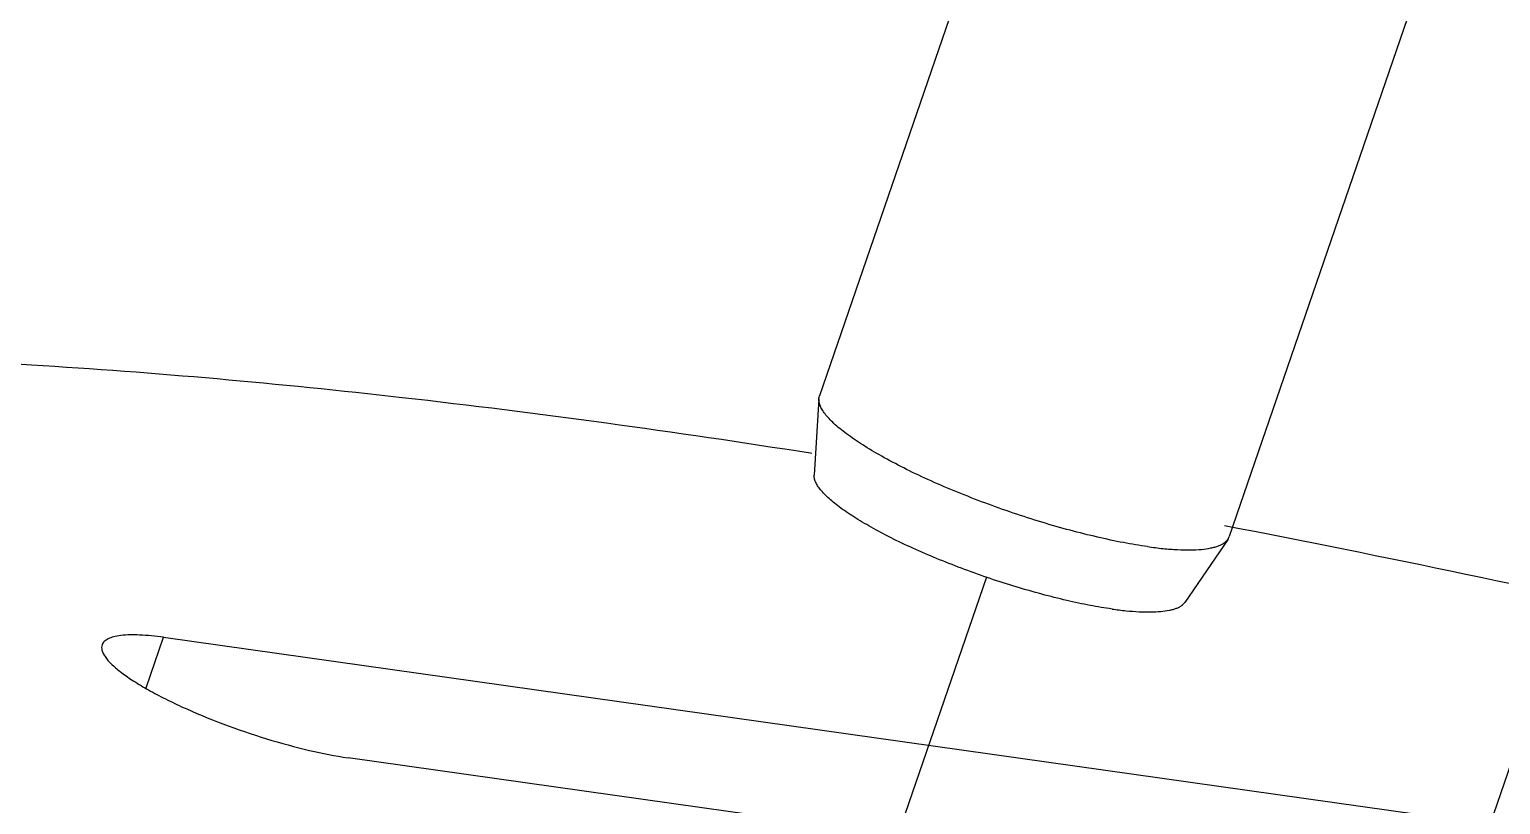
# Model space of a CAD drawing. Header units: millimetres. Extents: x 0 to 420, y 0 to 297.
# Drawn here: x 87.63 to 101.21, y 186.96 to 194.12 of the extents above; entities that cross this region are included whole.
import ezdxf

# ---------------------------------------------------------------- set-up
doc = ezdxf.new("R2010")
doc.units = ezdxf.units.MM
doc.header["$LTSCALE"] = 23.1
doc.linetypes.add('DASHED', pattern=[0.2, 0.1, -0.1])
doc.layers.get('0').update_dxf_attribs({"linetype": 'CONTINUOUS'})

msp = doc.modelspace()

# ---------------------------------------------------------------- linework, layer by layer
at = {"color": 4, "linetype": 'DASHED'}
for p, q in [((110.859, 215.173), (97.979, 177.658)), ((96.461, 189.058), (93.689, 180.985))]:
    msp.add_line(p, q, dxfattribs=at)
at = {"color": 7, "linetype": 'CONTINUOUS'}
for p, q in [((98.278, 200.509), (94.92, 190.731)), ((102.061, 199.21), (98.704, 189.432)), ((94.915, 190.704), (94.871, 190)), ((94.837, 190.205), (94.851, 190.203)), ((98.692, 189.408), (98.294, 188.825)), ((98.692, 189.408), (98.704, 189.432)), ((88.864, 188.502), (107.848, 185.824)), ((109.553, 184.711), (90.57, 187.389))]:
    msp.add_line(p, q, dxfattribs=at)
at = {"color": 9, "linetype": 'CONTINUOUS'}
msp.add_line((88.704, 188.035), (88.864, 188.502), dxfattribs=at)
at = {"color": 7, "linetype": 'CONTINUOUS'}
for points, knots in [([(76.447, 188.359), (76.507, 188.535), (76.68, 188.881), (77.071, 189.342), (77.592, 189.748), (78.239, 190.1), (79.01, 190.4), (79.904, 190.649), (80.918, 190.845), (82.05, 190.988), (83.296, 191.078), (85.175, 191.127), (87.784, 191.042), (91.194, 190.732), (93.585, 190.402), (94.837, 190.205)], [0, 0, 0, 0, 0.028857, 0.0594, 0.09304, 0.130817, 0.173418, 0.221275, 0.274643, 0.333633, 0.39828, 0.468541, 0.625457, 0.803184, 1, 1, 1, 1]), ([(94.915, 190.704), (94.915, 190.706), (94.916, 190.715), (94.918, 190.724), (94.92, 190.731)], [0, 0, 0, 0, 0.25412, 1, 1, 1, 1]), ([(97.949, 189.34), (97.875, 189.35), (97.72, 189.376), (97.482, 189.427), (97.231, 189.49), (96.972, 189.564), (96.709, 189.648), (96.449, 189.741), (96.196, 189.84), (95.954, 189.943), (95.729, 190.049), (95.525, 190.156), (95.345, 190.26), (95.214, 190.348), (95.124, 190.416), (95.068, 190.463), (95.021, 190.509), (94.981, 190.552), (94.951, 190.594), (94.929, 190.632), (94.917, 190.669), (94.915, 190.693), (94.915, 190.704)], [0, 0, 0, 0, 0.065878, 0.137617, 0.21391, 0.293395, 0.374609, 0.456059, 0.536246, 0.613697, 0.687003, 0.754853, 0.816065, 0.869641, 0.893323, 0.914835, 0.934144, 0.951244, 0.966187, 0.9791, 0.990229, 1, 1, 1, 1]), ([(97.621, 188.763), (97.553, 188.773), (97.413, 188.796), (97.198, 188.842), (96.97, 188.9), (96.735, 188.967), (96.497, 189.043), (96.261, 189.127), (96.032, 189.217), (95.813, 189.31), (95.609, 189.406), (95.424, 189.503), (95.261, 189.598), (95.142, 189.677), (95.061, 189.739), (95.01, 189.782), (94.967, 189.823), (94.931, 189.862), (94.904, 189.9), (94.884, 189.935), (94.873, 189.968), (94.871, 189.99), (94.871, 190)], [0, 0, 0, 0, 0.065874, 0.137616, 0.213906, 0.293389, 0.374602, 0.456051, 0.536237, 0.613688, 0.686994, 0.754842, 0.816056, 0.869634, 0.893315, 0.91483, 0.934139, 0.951239, 0.966185, 0.979098, 0.990228, 1, 1, 1, 1]), ([(98.659, 189.535), (100.146, 189.249), (103.191, 188.605), (107.828, 187.475), (112.611, 186.164), (119.124, 184.191), (127.158, 181.418), (133.462, 178.878), (136.531, 177.536)], [0, 0, 0, 0, 0.114165, 0.23456, 0.359687, 0.487972, 0.747482, 1, 1, 1, 1]), ([(97.949, 189.34), (97.997, 189.333), (98.089, 189.321), (98.221, 189.311), (98.339, 189.308), (98.442, 189.312), (98.518, 189.323), (98.57, 189.335), (98.603, 189.346), (98.632, 189.358), (98.663, 189.377), (98.682, 189.394), (98.692, 189.408)], [0, 0, 0, 0, 0.189379, 0.361701, 0.51547, 0.649832, 0.764393, 0.81433, 0.859518, 0.900213, 0.936806, 1, 1, 1, 1]), ([(97.621, 188.763), (97.664, 188.757), (97.748, 188.747), (97.867, 188.738), (97.974, 188.735), (98.067, 188.739), (98.136, 188.748), (98.184, 188.759), (98.214, 188.769), (98.24, 188.78), (98.268, 188.797), (98.285, 188.813), (98.294, 188.825)], [0, 0, 0, 0, 0.189352, 0.36168, 0.515452, 0.649812, 0.764369, 0.814314, 0.859507, 0.900203, 0.936799, 1, 1, 1, 1]), ([(88.864, 188.502), (88.791, 188.512), (88.66, 188.526), (88.505, 188.525), (88.408, 188.509), (88.356, 188.491), (88.318, 188.467), (88.302, 188.444), (88.298, 188.432)], [0, 0, 0, 0, 0.373373, 0.664143, 0.776248, 0.866952, 0.93921, 1, 1, 1, 1]), ([(88.298, 188.432), (88.293, 188.417), (88.294, 188.376), (88.328, 188.316), (88.386, 188.25), (88.471, 188.179), (88.581, 188.102), (88.713, 188.022), (88.866, 187.94), (89.099, 187.828), (89.416, 187.697), (89.811, 187.562), (90.197, 187.456), (90.45, 187.406), (90.57, 187.389)], [0, 0, 0, 0, 0.01925, 0.044472, 0.078286, 0.121349, 0.173365, 0.233664, 0.301198, 0.374769, 0.534327, 0.70014, 0.859452, 1, 1, 1, 1])]:
    msp.add_open_spline(points, degree=3, knots=knots, dxfattribs=at)

doc.saveas('drawing.dxf')
